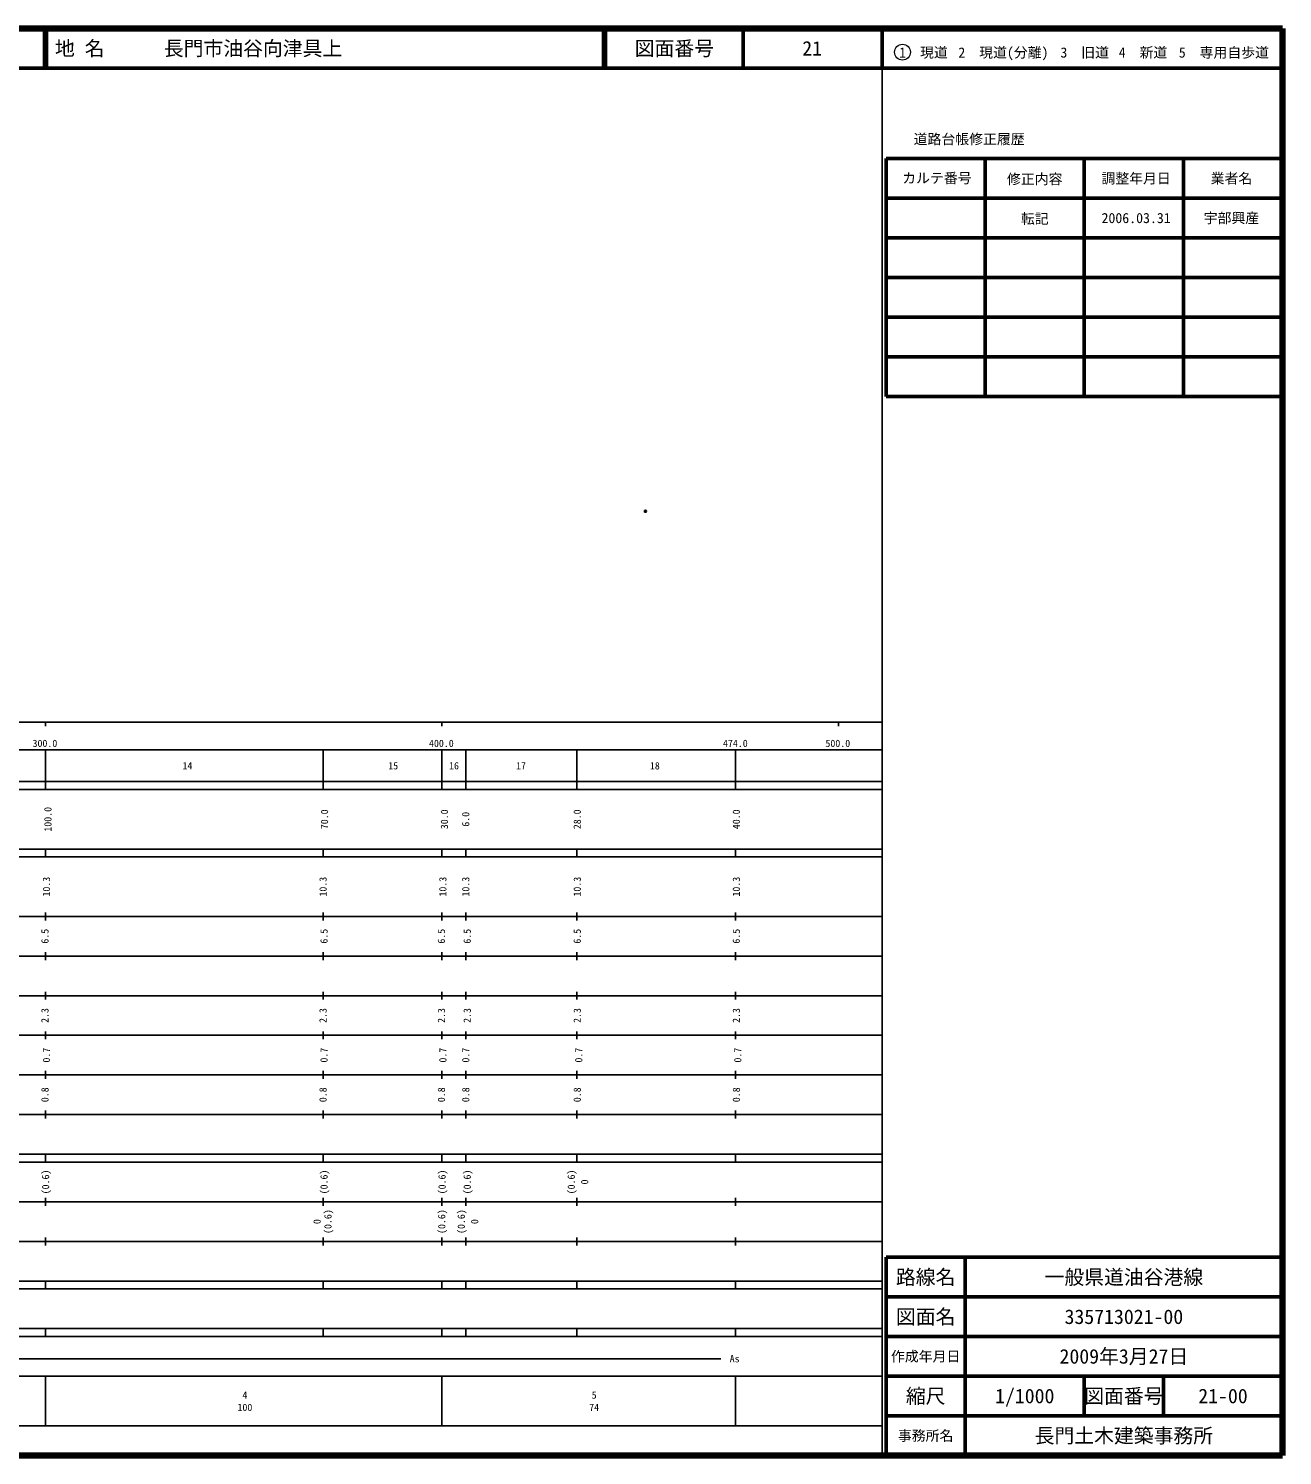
# Model space of a CAD drawing. Units: millimetres on the paper. Extents: x 40 to 680, y 20 to 380.
# Drawn here: x 363.7 to 680, y 20 to 380 of the extents above; entities that cross this region are included whole.
import ezdxf
from ezdxf.enums import TextEntityAlignment as Align

# ---------------------------------------------------------------- set-up
doc = ezdxf.new("R2010")
doc.units = ezdxf.units.MM
doc.header["$PDMODE"] = 32
doc.header["$PDSIZE"] = 0.5
doc.layers.add('M-OTRS', color=6, linetype='Continuous')
for name, color, linetype, lineweight in [('M-TTL', 2, 'Continuous', 140), ('M-TTL-BAND', 7, 'Continuous', 25), ('M-TTL-FRAM', 2, 'Continuous', 50), ('M-TTL-LINE', 7, 'Continuous', 50), ('M-TTL-TXT', 7, 'Continuous', 13)]:
    doc.layers.add(name, color=color, linetype=linetype, lineweight=lineweight)
doc.styles.add('ＭＳ ゴシック', font='')
doc.styles.get('ＭＳ ゴシック').set_extended_font_data('MS Gothic')

msp = doc.modelspace()

# ---------------------------------------------------------------- linework, layer by layer
at = {"layer": 'M-OTRS'}
msp.add_point((519.296, 258.201), dxfattribs=at)
at = {"layer": 'M-TTL'}
for p, q in [((680, 380), (40, 380)), ((680, 20), (680, 380)), ((40, 20), (680, 20))]:
    msp.add_line(p, q, dxfattribs=at)
at = {"layer": 'M-TTL-BAND'}
for p, q in [((579, 20), (579, 370)), ((40, 205), (579, 205)), ((368, 205), (368, 204)), ((468, 205), (468, 204)), ((568, 205), (568, 204)), ((68, 198), (579, 198)), ((368, 198), (368, 188)), ((438, 198), (438, 188)), ((468, 198), (468, 188)), ((474, 198), (474, 188)), ((502, 198), (502, 188)), ((542, 198), (542, 188)), ((40, 190), (579, 190)), ((40, 188), (579, 188)), ((40, 173), (579, 173)), ((368, 171), (368, 173)), ((438, 173), (438, 171)), ((468, 171), (468, 173)), ((474, 173), (474, 171)), ((502, 173), (502, 171)), ((542, 173), (542, 171)), ((40, 171), (579, 171)), ((40, 156), (579, 156)), ((368, 155), (368, 157)), ((438, 157), (438, 155)), ((468, 155), (468, 157)), ((474, 157), (474, 155)), ((502, 157), (502, 155)), ((542, 157), (542, 155)), ((46, 146), (579, 146)), ((368, 145), (368, 147)), ((438, 147), (438, 145)), ((468, 145), (468, 147)), ((474, 147), (474, 145)), ((502, 147), (502, 145)), ((542, 147), (542, 145)), ((368, 135), (368, 137)), ((438, 137), (438, 135)), ((468, 135), (468, 137)), ((474, 137), (474, 135)), ((502, 137), (502, 135)), ((542, 137), (542, 135)), ((52, 136), (579, 136)), ((46, 126), (579, 126)), ((368, 125), (368, 127)), ((438, 127), (438, 125)), ((468, 125), (468, 127)), ((474, 127), (474, 125)), ((502, 127), (502, 125)), ((542, 127), (542, 125)), ((52, 116), (579, 116)), ((368, 115), (368, 117)), ((438, 117), (438, 115)), ((468, 115), (468, 117)), ((474, 117), (474, 115)), ((502, 117), (502, 115)), ((542, 117), (542, 115)), ((46, 106), (579, 106)), ((368, 105), (368, 107)), ((438, 107), (438, 105)), ((468, 105), (468, 107)), ((474, 107), (474, 105)), ((502, 107), (502, 105)), ((542, 107), (542, 105)), ((40, 96), (579, 96)), ((40, 94), (579, 94)), ((368, 94), (368, 96)), ((438, 96), (438, 94)), ((468, 94), (468, 96)), ((474, 96), (474, 94)), ((502, 96), (502, 94)), ((542, 96), (542, 94)), ((49, 84), (579, 84)), ((368, 83), (368, 85)), ((438, 85), (438, 83)), ((468, 83), (468, 85)), ((474, 85), (474, 83)), ((502, 85), (502, 83)), ((542, 85), (542, 83)), ((40, 74), (579, 74)), ((368, 73), (368, 75)), ((438, 75), (438, 73)), ((468, 73), (468, 75)), ((474, 75), (474, 73)), ((502, 75), (502, 73)), ((542, 75), (542, 73)), ((40, 64), (579, 64)), ((40, 62), (579, 62)), ((368, 62), (368, 64)), ((438, 64), (438, 62)), ((468, 62), (468, 64)), ((474, 64), (474, 62)), ((502, 64), (502, 62)), ((542, 64), (542, 62)), ((40, 52), (579, 52)), ((368, 50), (368, 52)), ((438, 52), (438, 50)), ((468, 50), (468, 52)), ((474, 52), (474, 50)), ((502, 52), (502, 50)), ((542, 52), (542, 50)), ((40, 50), (579, 50)), ((70.805, 44.406), (538.319, 44.406)), ((40, 40), (579, 40)), ((368, 40), (368, 27.5)), ((468, 40), (468, 27.5)), ((542, 40), (542, 27.5)), ((68, 27.5), (579, 27.5))]:
    msp.add_line(p, q, dxfattribs=at)
at = {"layer": 'M-TTL-FRAM'}
for p, q in [((580, 347.197), (580, 287.197)), ((580, 347.197), (680, 347.197)), ((580, 287.197), (680, 287.197)), ((680, 70), (580, 70)), ((580, 70), (580, 20))]:
    msp.add_line(p, q, dxfattribs=at)
at = {"layer": 'M-TTL-LINE'}
for p, q in [((367.75, 380), (367.75, 370)), ((368.25, 380), (368.25, 370)), ((508.747, 380), (508.747, 370)), ((509.247, 380), (509.247, 370)), ((543.997, 380), (543.997, 370)), ((579, 380), (579, 370)), ((40, 370), (680, 370)), ((605, 347.197), (605, 287.197)), ((630, 347.197), (630, 287.197)), ((655, 347.197), (655, 287.197)), ((580, 337.197), (680, 337.197)), ((580, 327.197), (680, 327.197)), ((580, 317.197), (680, 317.197)), ((580, 307.197), (680, 307.197)), ((580, 297.197), (680, 297.197)), ((600, 70), (600, 20)), ((680, 60), (580, 60)), ((680, 50), (580, 50)), ((680, 40), (580, 40)), ((630, 40), (630, 30)), ((650, 40), (650, 30)), ((680, 30), (580, 30))]:
    msp.add_line(p, q, dxfattribs=at)
at = {"layer": 'M-TTL-TXT'}
msp.add_circle((584.147, 374.034), 2, dxfattribs=at)

# ---------------------------------------------------------------- texts
at = {"layer": 'M-TTL-BAND', "style": 'ＭＳ ゴシック'}
for s, p in [('300.0', (367.844, 198.195)), ('400.0', (467.844, 198.195)), ('474.0', (542, 198.195)), ('500.0', (567.844, 198.195))]:
    msp.add_text(s, height=1.833, dxfattribs=at).set_placement(p, align=Align.BOTTOM_CENTER)
for s, p in [('14', (403.785, 194)), ('15', (455.694, 194)), ('16', (471.029, 194)), ('17', (487.936, 194)), ('18', (521.696, 194)), ('As', (541.819, 44.406)), ('4', (418.288, 35.238)), ('5', (506.387, 35.238)), ('100', (418.288, 32.131)), ('74', (506.387, 32.131))]:
    msp.add_text(s, height=1.833, dxfattribs=at).set_placement(p, align=Align.MIDDLE_CENTER)
for s, p in [('100.0', (368.59, 180.5)), ('70.0', (438.351, 180.5)), ('30.0', (468.59, 180.5)), ('6.0', (473.977, 180.5)), ('28.0', (502.103, 180.5)), ('40.0', (542.23, 180.5)), ('10.3', (368.212, 163.5)), ('10.3', (437.976, 163.5)), ('10.3', (468.212, 163.5)), ('10.3', (473.977, 163.5)), ('10.3', (502.103, 163.5)), ('10.3', (542.23, 163.5)), ('6.5', (367.837, 151)), ('6.5', (438.226, 151)), ('6.5', (467.837, 151)), ('6.5', (474.352, 151)), ('6.5', (502.103, 151)), ('6.5', (542.23, 151)), ('2.3', (367.837, 131)), ('2.3', (437.976, 131)), ('2.3', (467.837, 131)), ('2.3', (474.352, 131)), ('2.3', (502.103, 131)), ('2.3', (542.23, 131)), ('0.7', (368.212, 121)), ('0.7', (438.226, 121)), ('0.7', (468.212, 121)), ('0.7', (473.977, 121)), ('0.7', (502.478, 121)), ('0.7', (542.605, 121)), ('0.8', (367.837, 111)), ('0.8', (437.976, 111)), ('0.8', (467.837, 111)), ('0.8', (473.977, 111)), ('0.8', (502.103, 111)), ('0.8', (542.23, 111)), ('(0.6)', (368, 89)), ('(0.6)', (438.226, 89)), ('(0.6)', (468, 89)), ('(0.6)', (474.352, 89)), ('(0.6)', (500.603, 89)), ('0', (503.978, 89)), ('0', (436.476, 79)), ('(0.6)', (439.226, 79)), ('(0.6)', (467.917, 79)), ('(0.6)', (472.852, 79)), ('0', (476.227, 79))]:
    msp.add_text(s, height=1.833, rotation=90, dxfattribs=at).set_placement(p, align=Align.MIDDLE_CENTER)
at = {"layer": 'M-TTL-TXT', "style": 'ＭＳ ゴシック'}
msp.add_text('地 名      長門市油谷向津具上', height=3.666, dxfattribs=at).set_placement((370.38, 375), align=Align.MIDDLE_LEFT)
for s, height, p in [('図面番号', 3.666, (526.622, 375)), ('21', 3.666, (561.372, 375)), ('1\u3000現道', 2.566, (589.448, 373.958)), ('2\u3000現道(分離)', 2.566, (609.619, 373.958)), ('3\u3000旧道', 2.566, (630.121, 373.958)), ('4\u3000新道', 2.566, (644.824, 373.958)), ('5\u3000専用自歩道', 2.566, (665.228, 373.958)), ('道路台帳修正履歴', 2.566, (600.968, 352.113)), ('カルテ番号', 2.566, (592.839, 342.277)), ('修正内容', 2.566, (617.509, 342.023)), ('調整年月日', 2.566, (643.089, 342.197)), ('業者名', 2.566, (667.134, 342.197)), ('転記', 2.566, (617.509, 332.023)), ('2006.03.31', 2.566, (643.089, 332.197)), ('宇部興産', 2.566, (667.134, 332.197)), ('路線名', 3.666, (590, 65)), ('一般県道油谷港線', 3.666, (640, 65)), ('図面名', 3.666, (590, 55)), ('335713021-00', 3.666, (640, 55)), ('2009年3月27日', 3.666, (640, 45)), ('作成年月日', 2.566, (590, 45)), ('縮尺', 3.666, (590, 35)), ('1/1000', 3.666, (615, 35)), ('図面番号', 3.666, (640, 35)), ('21-00', 3.666, (665, 35)), ('事務所名', 2.566, (590, 25)), ('長門土木建築事務所', 3.666, (640, 25))]:
    msp.add_text(s, height=height, dxfattribs=at).set_placement(p, align=Align.MIDDLE_CENTER)

doc.saveas('drawing.dxf')
